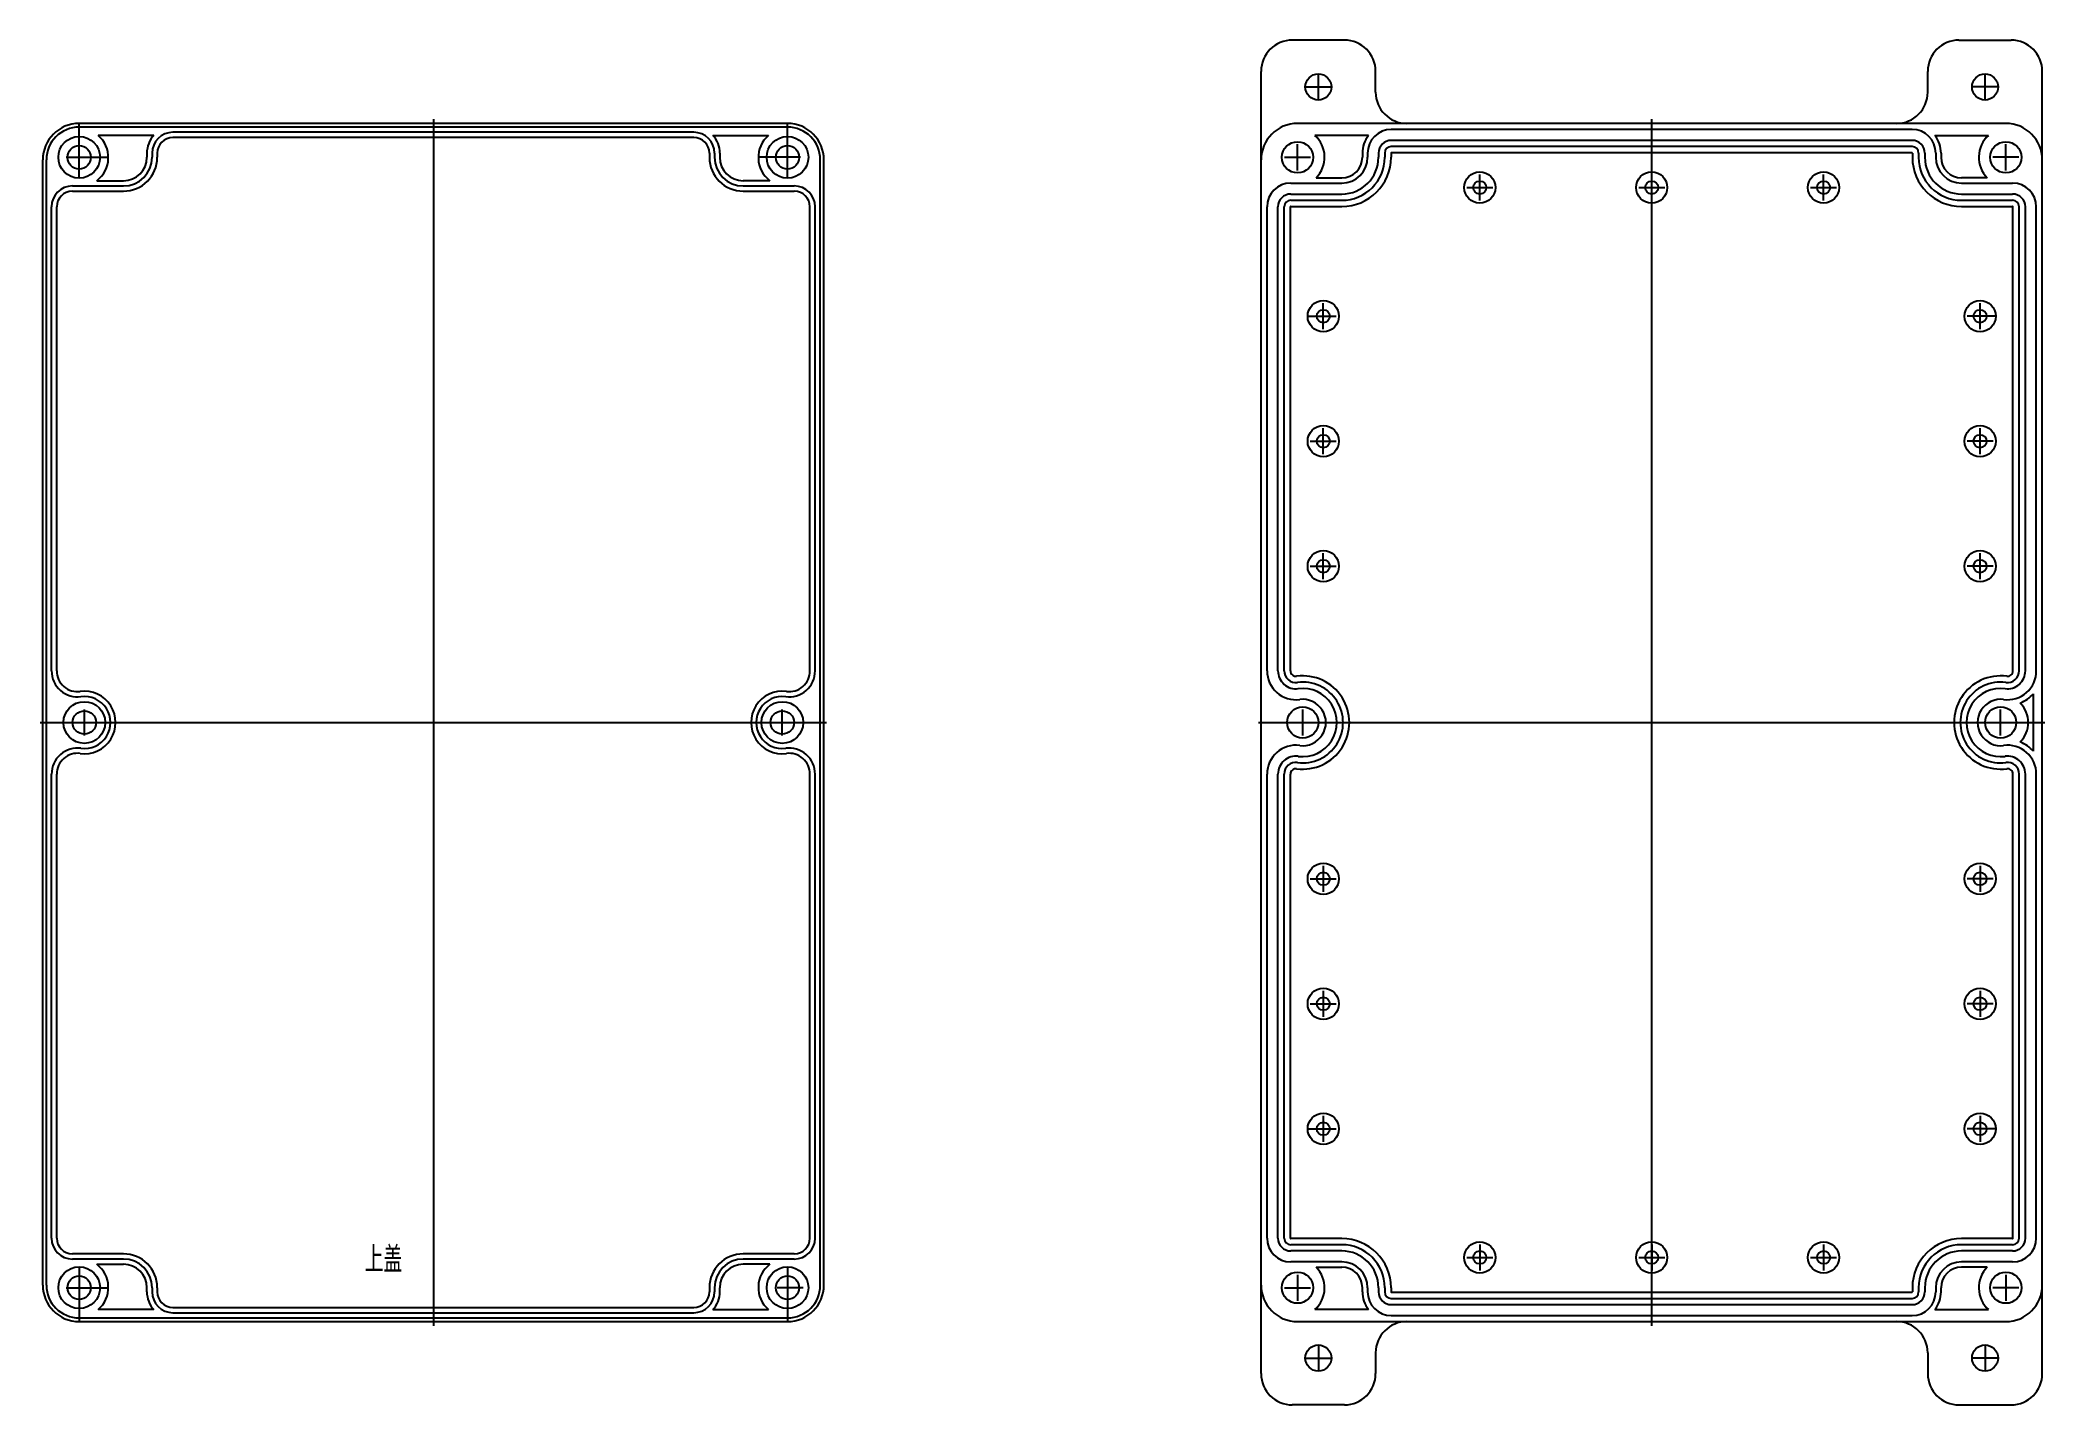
# Model space of a CAD drawing. Header units: millimetres. Extents: x 1118 to 1503, y 307 to 569.
import ezdxf

# ---------------------------------------------------------------- set-up
doc = ezdxf.new("R2010")
doc.units = ezdxf.units.MM
doc.styles.get("Standard").update_dxf_attribs({"font": 'txt', "bigfont": 'gbcbig.shx'})

msp = doc.modelspace()

# ---------------------------------------------------------------- linework, layer by layer
for p, q in [((1368.52, 568.63), (1358.52, 568.63)), ((1486.52, 568.63), (1496.52, 568.63)), ((1352.52, 312.63), (1352.52, 562.63)), ((1363.52, 557.13), (1363.52, 562.13)), ((1374.52, 558.63), (1374.52, 562.63)), ((1480.52, 558.63), (1480.52, 562.63)), ((1491.52, 557.13), (1491.52, 562.13)), ((1502.52, 312.63), (1502.52, 562.63)), ((1361.02, 559.63), (1366.02, 559.63)), ((1494.02, 559.63), (1489.02, 559.63)), ((1261.6, 552.63), (1125.6, 552.63)), ((1125.6, 542.13), (1125.6, 552.61)), ((1261.6, 551.93), (1125.6, 551.93)), ((1243.6, 550.93), (1143.6, 550.93)), ((1193.6, 553.43), (1193.6, 321.83)), ((1261.6, 542.13), (1261.6, 552.61)), ((1496.02, 552.63), (1359.52, 552.63)), ((1477.52, 551.48), (1377.52, 551.48)), ((1427.52, 321.83), (1427.52, 553.43)), ((1139.93, 550.33), (1129.27, 550.33)), ((1138.6, 546.93), (1138.6, 546.13)), ((1139.6, 546.93), (1139.6, 546.13)), ((1140.6, 546.93), (1140.6, 546.13)), ((1243.6, 549.93), (1143.6, 549.93)), ((1246.6, 546.93), (1246.6, 546.13)), ((1247.26, 550.33), (1257.92, 550.33)), ((1247.6, 546.93), (1247.6, 546.13)), ((1248.6, 546.93), (1248.6, 546.13)), ((1359.52, 543.63), (1359.52, 548.63)), ((1373.13, 550.33), (1362.87, 550.33)), ((1371.97, 546.93), (1371.97, 546.13)), ((1372.97, 546.93), (1372.97, 546.13)), ((1375.07, 546.93), (1375.07, 546.13)), ((1376.27, 546.93), (1376.27, 546.13)), ((1377.47, 546.93), (1377.47, 546.13)), ((1477.52, 549.38), (1377.52, 549.38)), ((1477.52, 548.18), (1377.52, 548.18)), ((1477.52, 546.98), (1377.52, 546.98)), ((1477.57, 546.93), (1477.57, 546.13)), ((1478.77, 546.93), (1478.77, 546.13)), ((1479.97, 546.93), (1479.97, 546.13)), ((1481.9, 550.33), (1492.16, 550.33)), ((1482.07, 546.93), (1482.07, 546.13)), ((1483.07, 546.93), (1483.07, 546.13)), ((1495.52, 543.63), (1495.52, 548.63)), ((1118.6, 329.63), (1118.6, 545.63)), ((1119.3, 329.63), (1119.3, 545.63)), ((1123.1, 546.13), (1131.1, 546.13)), ((1264.1, 546.13), (1256.1, 546.13)), ((1267.9, 329.63), (1267.9, 545.63)), ((1268.6, 329.63), (1268.6, 545.63)), ((1357.02, 546.13), (1362.02, 546.13)), ((1394.52, 537.83), (1394.52, 542.83)), ((1427.52, 537.83), (1427.52, 542.83)), ((1460.52, 537.83), (1460.52, 542.83)), ((1498.02, 546.13), (1493.02, 546.13)), ((1124.3, 540.63), (1134.1, 540.63)), ((1124.3, 539.63), (1134.1, 539.63)), ((1128.96, 541.63), (1134.1, 541.63)), ((1258.23, 541.63), (1253.1, 541.63)), ((1253.1, 540.63), (1262.9, 540.63)), ((1253.1, 539.63), (1262.9, 539.63)), ((1358.22, 541.18), (1368.02, 541.18)), ((1358.22, 539.08), (1368.02, 539.08)), ((1363.13, 542.18), (1368.02, 542.18)), ((1392.02, 540.33), (1397.02, 540.33)), ((1425.02, 540.33), (1430.02, 540.33)), ((1458.02, 540.33), (1463.02, 540.33)), ((1491.91, 542.18), (1487.02, 542.18)), ((1487.02, 541.18), (1496.82, 541.18)), ((1487.02, 539.08), (1496.82, 539.08)), ((1120.3, 447.55), (1120.3, 536.63)), ((1121.3, 447.55), (1121.3, 536.63)), ((1265.9, 447.55), (1265.9, 536.63)), ((1266.9, 447.55), (1266.9, 536.63)), ((1353.67, 447.55), (1353.67, 536.63)), ((1355.77, 447.55), (1355.77, 536.63)), ((1356.97, 447.55), (1356.97, 536.63)), ((1358.17, 447.55), (1358.17, 536.63)), ((1358.22, 537.88), (1368.02, 537.88)), ((1358.22, 536.68), (1368.02, 536.68)), ((1487.02, 537.88), (1496.82, 537.88)), ((1487.02, 536.68), (1496.82, 536.68)), ((1496.87, 447.55), (1496.87, 536.63)), ((1498.07, 447.55), (1498.07, 536.63)), ((1499.27, 447.55), (1499.27, 536.63)), ((1501.37, 447.55), (1501.37, 536.63)), ((1364.47, 513.13), (1364.47, 518.13)), ((1490.57, 513.13), (1490.57, 518.13)), ((1361.47, 515.63), (1366.97, 515.63)), ((1493.57, 515.63), (1488.07, 515.63)), ((1364.47, 489.13), (1364.47, 494.13)), ((1490.57, 489.13), (1490.57, 494.13)), ((1361.97, 491.63), (1366.97, 491.63)), ((1493.07, 491.63), (1488.07, 491.63)), ((1364.47, 465.13), (1364.47, 470.13)), ((1490.57, 465.13), (1490.57, 470.13)), ((1361.97, 467.63), (1366.97, 467.63)), ((1493.07, 467.63), (1488.07, 467.63)), ((1500.82, 432.1), (1500.82, 443.16)), ((1126.6, 435.13), (1126.6, 440.13)), ((1260.6, 435.13), (1260.6, 440.13)), ((1360.52, 435.13), (1360.52, 440.13)), ((1494.52, 435.13), (1494.52, 440.13)), ((1118.1, 437.63), (1269.1, 437.63)), ((1122.6, 437.63), (1127.6, 437.63)), ((1352.02, 437.63), (1503.02, 437.63)), ((1356.52, 437.63), (1361.52, 437.63)), ((1120.3, 338.63), (1120.3, 427.72)), ((1121.3, 338.63), (1121.3, 427.72)), ((1265.9, 338.63), (1265.9, 427.72)), ((1266.9, 338.63), (1266.9, 427.72)), ((1353.67, 338.63), (1353.67, 427.72)), ((1355.77, 338.63), (1355.77, 427.72)), ((1356.97, 338.63), (1356.97, 427.72)), ((1358.17, 338.63), (1358.17, 427.72)), ((1496.87, 338.63), (1496.87, 427.72)), ((1498.07, 338.63), (1498.07, 427.72)), ((1499.27, 338.63), (1499.27, 427.72)), ((1501.37, 338.63), (1501.37, 427.72)), ((1364.47, 410.13), (1364.47, 405.13)), ((1490.57, 410.13), (1490.57, 405.13)), ((1361.97, 407.63), (1366.97, 407.63)), ((1493.07, 407.63), (1488.07, 407.63)), ((1364.47, 386.13), (1364.47, 381.13)), ((1490.57, 386.13), (1490.57, 381.13)), ((1361.97, 383.63), (1366.97, 383.63)), ((1493.07, 383.63), (1488.07, 383.63)), ((1364.47, 362.13), (1364.47, 357.13)), ((1490.57, 362.13), (1490.57, 357.13)), ((1361.47, 359.63), (1366.97, 359.63)), ((1493.57, 359.63), (1488.07, 359.63)), ((1134.1, 335.63), (1124.3, 335.63)), ((1262.9, 335.63), (1253.1, 335.63)), ((1368.02, 338.58), (1358.22, 338.58)), ((1368.02, 337.38), (1358.22, 337.38)), ((1368.02, 336.18), (1358.22, 336.18)), ((1392.02, 334.93), (1397.02, 334.93)), ((1394.52, 337.43), (1394.52, 332.43)), ((1425.02, 334.93), (1430.02, 334.93)), ((1427.52, 337.43), (1427.52, 332.43)), ((1458.02, 334.93), (1463.02, 334.93)), ((1460.52, 337.43), (1460.52, 332.43)), ((1496.82, 338.58), (1487.02, 338.58)), ((1496.82, 337.38), (1487.02, 337.38)), ((1496.82, 336.18), (1487.02, 336.18)), ((1134.1, 334.63), (1124.3, 334.63)), ((1125.6, 333.13), (1125.6, 322.65)), ((1128.96, 333.63), (1134.1, 333.63)), ((1262.9, 334.63), (1253.1, 334.63)), ((1258.23, 333.63), (1253.1, 333.63)), ((1261.6, 333.13), (1261.6, 322.65)), ((1368.02, 334.08), (1358.22, 334.08)), ((1359.52, 331.63), (1359.52, 326.63)), ((1363.13, 333.08), (1368.02, 333.08)), ((1496.82, 334.08), (1487.02, 334.08)), ((1491.91, 333.08), (1487.02, 333.08)), ((1495.52, 331.63), (1495.52, 326.63)), ((1123.1, 329.13), (1131.1, 329.13)), ((1138.6, 328.33), (1138.6, 329.13)), ((1139.6, 329.13), (1139.6, 328.33)), ((1140.6, 329.13), (1140.6, 328.33)), ((1246.6, 329.13), (1246.6, 328.33)), ((1247.6, 329.13), (1247.6, 328.33)), ((1248.6, 328.33), (1248.6, 329.13)), ((1264.6, 329.11), (1259.6, 329.11)), ((1357.02, 329.13), (1362.02, 329.13)), ((1371.97, 328.33), (1371.97, 329.13)), ((1372.97, 329.13), (1372.97, 328.33)), ((1375.07, 329.13), (1375.07, 328.33)), ((1376.27, 329.13), (1376.27, 328.33)), ((1377.47, 329.13), (1377.47, 328.33)), ((1377.52, 328.28), (1477.52, 328.28)), ((1477.57, 329.13), (1477.57, 328.33)), ((1478.77, 329.13), (1478.77, 328.33)), ((1479.97, 329.13), (1479.97, 328.33)), ((1482.07, 329.13), (1482.07, 328.33)), ((1483.07, 328.33), (1483.07, 329.13)), ((1498.02, 329.13), (1493.02, 329.13)), ((1125.6, 323.33), (1261.6, 323.33)), ((1139.93, 324.93), (1129.27, 324.93)), ((1143.6, 325.33), (1243.6, 325.33)), ((1143.6, 324.33), (1243.6, 324.33)), ((1247.26, 324.93), (1257.92, 324.93)), ((1373.13, 324.93), (1362.87, 324.93)), ((1377.52, 327.08), (1477.52, 327.08)), ((1377.52, 325.88), (1477.52, 325.88)), ((1377.52, 323.78), (1477.52, 323.78)), ((1481.9, 324.93), (1492.16, 324.93)), ((1125.6, 322.63), (1261.6, 322.63)), ((1359.52, 322.63), (1495.52, 322.63)), ((1363.52, 318.13), (1363.52, 313.13)), ((1374.52, 316.63), (1374.52, 312.63)), ((1480.52, 316.63), (1480.52, 312.63)), ((1491.52, 318.13), (1491.52, 313.13)), ((1361.02, 315.63), (1366.02, 315.63)), ((1494.02, 315.63), (1489.02, 315.63)), ((1368.52, 306.63), (1358.52, 306.63)), ((1486.52, 306.63), (1496.52, 306.63))]:
    msp.add_line(p, q)
for centre, radius in [((1363.52, 559.63), 2.5), ((1491.52, 559.63), 2.5), ((1125.6, 546.13), 4), ((1125.6, 546.13), 2.25), ((1261.6, 546.13), 4), ((1261.6, 546.13), 2.25), ((1359.52, 546.13), 3), ((1495.52, 546.13), 3), ((1394.52, 540.33), 3), ((1427.52, 540.33), 3), ((1460.52, 540.33), 3), ((1394.52, 540.33), 1.25), ((1427.52, 540.33), 1.25), ((1460.52, 540.33), 1.25), ((1364.47, 515.63), 3), ((1364.47, 515.63), 1.25), ((1490.57, 515.63), 3), ((1490.57, 515.63), 1.25), ((1364.47, 491.63), 3), ((1364.47, 491.63), 1.25), ((1490.57, 491.63), 3), ((1490.57, 491.63), 1.25), ((1364.47, 467.63), 3), ((1490.57, 467.63), 3), ((1364.47, 467.63), 1.25), ((1490.57, 467.63), 1.25), ((1126.6, 437.63), 4), ((1126.6, 437.63), 2.25), ((1260.6, 437.63), 4), ((1260.6, 437.63), 2.25), ((1360.52, 437.63), 3), ((1494.52, 437.63), 3), ((1364.47, 407.63), 3), ((1364.47, 407.63), 1.25), ((1490.57, 407.63), 3), ((1490.57, 407.63), 1.25), ((1364.47, 383.63), 3), ((1490.57, 383.63), 3), ((1364.47, 383.63), 1.25), ((1490.57, 383.63), 1.25), ((1364.47, 359.63), 3), ((1490.57, 359.63), 3), ((1364.47, 359.63), 1.25), ((1490.57, 359.63), 1.25), ((1394.52, 334.93), 3), ((1394.52, 334.93), 1.25), ((1427.52, 334.93), 3), ((1427.52, 334.93), 1.25), ((1460.52, 334.93), 3), ((1460.52, 334.93), 1.25), ((1125.6, 329.13), 4), ((1125.6, 329.13), 2.25), ((1261.6, 329.13), 4), ((1261.6, 329.13), 2.25), ((1359.52, 329.13), 3), ((1495.52, 329.13), 3), ((1363.52, 315.63), 2.5), ((1491.52, 315.63), 2.5)]:
    msp.add_circle(centre, radius)
for centre, radius, start, end in [((1358.52, 562.63), 6, 90, 180), ((1368.52, 562.63), 6, 360, 90), ((1486.52, 562.63), 6, 90, 180), ((1496.52, 562.63), 6, 360, 90), ((1380.52, 558.63), 6, 180, 270), ((1474.52, 558.63), 6, 270, 0), ((1125.6, 545.63), 7, 90, 180), ((1125.6, 545.63), 6.3, 90, 180), ((1143.6, 546.93), 4, 90, 180), ((1243.6, 546.93), 4, 0, 90), ((1261.6, 545.63), 7, 0, 90), ((1261.6, 545.63), 6.3, 0, 90), ((1359.52, 545.63), 7, 90, 180), ((1377.52, 546.93), 4.55, 90, 180), ((1477.52, 546.93), 4.55, 0, 90), ((1495.52, 545.63), 7, 0, 90), ((1125.6, 546.11), 5.6, 306.9542, 48.9778), ((1143.6, 546.93), 5, 137.1564, 180), ((1143.6, 546.93), 3, 90, 180), ((1243.6, 546.93), 3, 0, 90), ((1243.6, 546.93), 5, 0, 42.8436), ((1261.6, 546.11), 5.6, 131.0222, 233.0458), ((1359.02, 546.13), 5.7, 316.1333, 47.4631), ((1377.52, 546.93), 5.55, 142.2213, 180), ((1377.52, 546.93), 2.45, 90, 180), ((1377.52, 546.93), 1.25, 90, 180), ((1377.52, 546.93), 0.05, 90, 180), ((1477.52, 546.93), 2.45, 0, 90), ((1477.52, 546.93), 1.25, 0, 90), ((1477.52, 546.93), 0.05, 0, 90), ((1477.52, 546.93), 5.55, 0, 37.7787), ((1496.02, 546.13), 5.7, 132.5369, 223.8667), ((1134.1, 546.13), 6.5, 270, 360), ((1134.1, 546.13), 5.5, 270, 360), ((1134.1, 546.13), 4.5, 270, 360), ((1253.1, 546.13), 6.5, 180, 270), ((1253.1, 546.13), 5.5, 180, 270), ((1253.1, 546.13), 4.5, 180, 270), ((1368.02, 546.13), 7.05, 270, 360), ((1368.02, 546.13), 4.95, 270, 360), ((1368.02, 546.13), 8.25, 270, 360), ((1368.02, 546.13), 3.95, 270, 360), ((1368.02, 546.13), 9.45, 270, 360), ((1487.02, 546.13), 9.45, 180, 270), ((1487.02, 546.13), 8.25, 180, 270), ((1487.02, 546.13), 7.05, 180, 270), ((1487.02, 546.13), 4.95, 180, 270), ((1487.02, 546.13), 3.95, 180, 270), ((1124.3, 536.63), 4, 90, 180), ((1124.3, 536.63), 3, 90, 180), ((1262.9, 536.63), 4, 0, 90), ((1262.9, 536.63), 3, 0, 90), ((1358.22, 536.63), 4.55, 90, 180), ((1358.22, 536.63), 2.45, 90, 180), ((1496.82, 536.63), 4.55, 0, 90), ((1496.82, 536.63), 2.45, 0, 90), ((1358.22, 536.63), 1.25, 90, 180), ((1358.22, 536.63), 0.05, 90, 180), ((1496.82, 536.63), 1.25, 0, 90), ((1496.82, 536.63), 0.05, 0, 90), ((1125.3, 447.55), 5, 180, 277.4696), ((1125.3, 447.55), 4, 180, 277.4696), ((1261.9, 447.55), 5, 262.5304, 0), ((1261.9, 447.55), 4, 262.5304, 0), ((1359.22, 447.55), 5.55, 180, 277.4696), ((1359.22, 447.55), 3.45, 180, 277.4696), ((1359.22, 447.55), 2.25, 180, 277.4696), ((1359.22, 447.55), 1.05, 180, 277.4696), ((1360.52, 437.63), 8.95, 262.5304, 97.4696), ((1494.52, 437.63), 8.95, 82.5304, 277.4696), ((1495.82, 447.55), 5.55, 262.5304, 0), ((1495.82, 447.55), 3.45, 262.5304, 0), ((1495.82, 447.55), 2.25, 262.5304, 0), ((1495.82, 447.55), 1.05, 262.5304, 0), ((1126.6, 437.63), 6, 262.5304, 97.4696), ((1260.6, 437.63), 6, 82.5304, 277.4696), ((1360.52, 437.63), 7.75, 262.5304, 97.4696), ((1360.52, 437.63), 6.55, 262.5304, 97.4696), ((1494.52, 437.63), 7.75, 82.5304, 277.4696), ((1494.52, 437.63), 6.55, 82.5304, 277.4696), ((1495.82, 447.55), 6.65, 291.7005, 318.7535), ((1126.6, 437.63), 5, 262.5304, 97.4696), ((1260.6, 437.63), 5, 82.5304, 277.4696), ((1360.52, 437.63), 4.45, 262.5304, 97.4696), ((1494.52, 437.63), 4.45, 82.5304, 277.4696), ((1494.52, 437.63), 5.3, 315.1715, 44.8285), ((1125.3, 427.72), 5, 82.5304, 180), ((1125.3, 427.72), 4, 82.5304, 180), ((1261.9, 427.72), 5, 0, 97.4696), ((1261.9, 427.72), 4, 0, 97.4696), ((1359.22, 427.72), 5.55, 82.5304, 180), ((1359.22, 427.72), 3.45, 82.5304, 180), ((1495.82, 427.72), 5.55, 0, 97.4696), ((1495.82, 427.72), 3.45, 0, 97.4696), ((1495.82, 427.72), 6.65, 41.2465, 68.2995), ((1359.22, 427.72), 2.25, 82.5304, 180), ((1359.22, 427.72), 1.05, 82.5304, 180), ((1495.82, 427.72), 2.25, 0, 97.4696), ((1495.82, 427.72), 1.05, 0, 97.4696), ((1124.3, 338.63), 4, 180, 270), ((1124.3, 338.63), 3, 180, 270), ((1134.1, 329.13), 6.5, 360, 90), ((1253.1, 329.13), 6.5, 90, 180), ((1262.9, 338.63), 3, 270, 0), ((1262.9, 338.63), 4, 270, 0), ((1358.22, 338.63), 4.55, 180, 270), ((1358.22, 338.63), 2.45, 180, 270), ((1358.22, 338.63), 1.25, 180, 270), ((1358.22, 338.63), 0.05, 180, 270), ((1368.02, 329.13), 9.45, 360, 90), ((1368.02, 329.13), 8.25, 360, 90), ((1368.02, 329.13), 7.05, 360, 90), ((1487.02, 329.13), 9.45, 90, 180), ((1487.02, 329.13), 8.25, 90, 180), ((1487.02, 329.13), 7.05, 90, 180), ((1496.82, 338.63), 4.55, 270, 0), ((1496.82, 338.63), 2.45, 270, 0), ((1496.82, 338.63), 1.25, 270, 0), ((1496.82, 338.63), 0.05, 270, 0), ((1125.6, 329.16), 5.6, 311.0222, 53.0458), ((1134.1, 329.13), 5.5, 360, 90), ((1134.1, 329.13), 4.5, 0, 90), ((1253.1, 329.13), 5.5, 90, 180), ((1253.1, 329.13), 4.5, 90, 180), ((1261.6, 329.16), 5.6, 126.9542, 228.9778), ((1359.02, 329.13), 5.7, 312.5369, 43.8667), ((1368.02, 329.13), 4.95, 360, 90), ((1368.02, 329.13), 3.95, 0, 90), ((1487.02, 329.13), 4.95, 90, 180), ((1487.02, 329.13), 3.95, 90, 180), ((1496.02, 329.13), 5.7, 136.1333, 227.4631), ((1125.6, 329.63), 7, 180, 270), ((1125.6, 329.63), 6.3, 180, 270), ((1143.6, 328.33), 5, 180, 222.8436), ((1143.6, 328.33), 4, 180, 270), ((1143.6, 328.33), 3, 180, 270), ((1243.6, 328.33), 3, 270, 0), ((1243.6, 328.33), 4, 270, 0), ((1243.6, 328.33), 5, 317.1564, 0), ((1261.6, 329.63), 7, 270, 0), ((1261.6, 329.63), 6.3, 270, 0), ((1359.52, 329.63), 7, 180, 270), ((1377.52, 328.33), 5.55, 180, 217.7787), ((1377.52, 328.33), 4.55, 180, 270), ((1377.52, 328.33), 2.45, 180, 270), ((1377.52, 328.33), 1.25, 180, 270), ((1377.52, 328.33), 0.05, 180, 270), ((1477.52, 328.33), 4.55, 270, 0), ((1477.52, 328.33), 2.45, 270, 0), ((1477.52, 328.33), 1.25, 270, 0), ((1477.52, 328.33), 0.05, 270, 0), ((1477.52, 328.33), 5.55, 322.2213, 0), ((1495.52, 329.63), 7, 270, 0), ((1380.52, 316.63), 6, 90, 180), ((1474.52, 316.63), 6, 0, 90), ((1358.52, 312.63), 6, 180, 270), ((1368.52, 312.63), 6, 270, 0), ((1486.52, 312.63), 6, 180, 270), ((1496.52, 312.63), 6, 270, 0)]:
    msp.add_arc(centre, radius, start, end)

# ---------------------------------------------------------------- texts
at = {"insert": (1180.43, 337.06), "char_height": 5, "width": 229.4118, "attachment_point": 1}
msp.add_mtext('上盖', dxfattribs=at)

doc.saveas('drawing.dxf')
